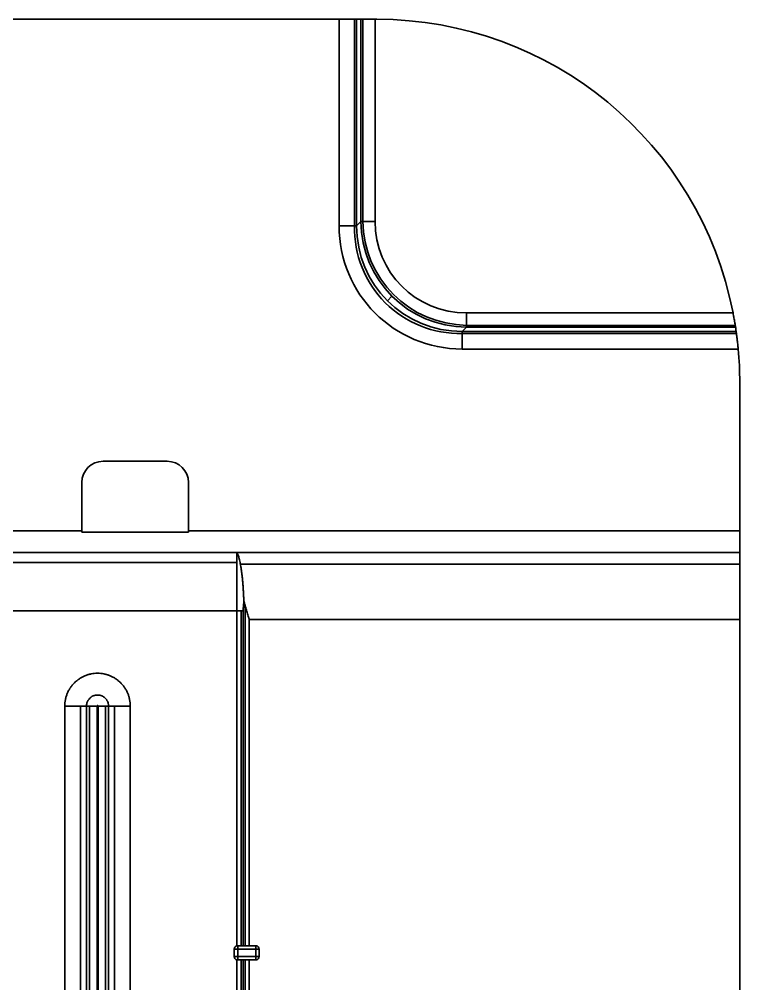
# Model space of a CAD drawing. Header units: millimetres. Extents: x -65 to 964, y 107 to 564.
# Drawn here: x 304 to 405.3, y 428.6 to 564.1 of the extents above; entities that cross this region are included whole.
import ezdxf

# ---------------------------------------------------------------- set-up
doc = ezdxf.new("R2010")
doc.units = ezdxf.units.MM
doc.layers.add('10', color=7, linetype='Continuous', true_color=0xffffff)

msp = doc.modelspace()

# ---------------------------------------------------------------- linework, layer by layer
at = {"layer": '10', "color": 7, "linetype": 'Continuous', "lineweight": 35}
for p, q in [((-8.371, 564.131), (348.973, 564.131)), ((348.973, 564.131), (351.448, 564.131)), ((348.973, 535.133), (348.973, 564.131)), ((351.146, 564.131), (351.146, 535.133)), ((351.448, 564.131), (352.057, 564.131)), ((351.448, 535.133), (351.448, 564.131)), ((354.037, 564.131), (352.057, 564.131)), ((352.057, 535.741), (352.057, 564.131)), ((352.298, 535.741), (352.298, 564.131)), ((354.301, 564.131), (354.037, 564.131)), ((354.037, 535.741), (354.037, 564.131)), ((352.057, 535.741), (351.448, 535.133)), ((354.037, 535.741), (352.057, 535.741)), ((348.973, 535.133), (351.448, 535.133)), ((355.762, 524.593), (356.406, 525.236)), ((404.363, 522.868), (366.911, 522.868)), ((366.911, 522.868), (366.911, 520.887)), ((366.911, 520.887), (366.303, 520.279)), ((404.67, 521.129), (366.911, 521.129)), ((404.707, 520.887), (366.911, 520.887)), ((404.797, 520.279), (366.303, 520.279)), ((366.303, 517.804), (366.303, 520.279)), ((366.303, 519.977), (404.839, 519.977)), ((405.086, 517.804), (366.303, 517.804)), ((405.301, 513.131), (405.301, 492.245)), ((315.801, 502.036), (324.801, 502.036)), ((312.801, 492.245), (312.801, 499.036)), ((327.801, 492.245), (327.801, 499.036)), ((294.409, 492.245), (312.801, 492.245)), ((312.801, 492.245), (312.801, 492.075)), ((327.801, 492.075), (312.801, 492.075)), ((327.801, 492.245), (327.801, 492.075)), ((327.801, 492.245), (405.301, 492.245)), ((405.301, 492.245), (405.301, 489.206)), ((293.171, 489.206), (334.618, 489.206)), ((334.618, 489.206), (334.618, 481.047)), ((334.618, 489.206), (405.301, 489.206)), ((405.301, 489.206), (405.301, 479.806)), ((334.618, 487.802), (5.983, 487.802)), ((335.103, 487.588), (405.301, 487.588)), ((5.983, 481.047), (334.618, 481.047)), ((334.618, 481.047), (334.618, 433.967)), ((335.489, 481.047), (334.618, 481.047)), ((335.198, 433.981), (335.198, 481.047)), ((335.489, 481.047), (335.489, 433.981)), ((335.779, 481.679), (335.779, 433.981)), ((336.359, 433.981), (336.359, 479.806)), ((336.359, 479.806), (405.301, 479.806)), ((405.301, 239.994), (405.301, 479.806)), ((310.415, 467.649), (310.415, 321.924)), ((310.415, 467.649), (313.472, 467.649)), ((312.617, 321.924), (312.617, 467.649)), ((313.472, 324.856), (313.472, 467.649)), ((313.472, 467.649), (314.954, 467.649)), ((313.886, 467.649), (313.886, 325.457)), ((314.954, 325.879), (314.954, 467.649)), ((315.088, 467.649), (315.088, 325.879)), ((315.088, 467.649), (316.57, 467.649)), ((316.156, 325.457), (316.156, 467.649)), ((316.57, 467.649), (319.627, 467.649)), ((316.57, 467.649), (316.57, 324.856)), ((317.424, 467.649), (317.424, 321.924)), ((319.627, 321.924), (319.627, 467.649)), ((334.738, 433.981), (334.738, 433.481)), ((335.489, 433.981), (334.738, 433.981)), ((335.419, 433.981), (337.254, 433.981)), ((336.359, 433.981), (335.489, 433.981)), ((337.254, 433.981), (336.359, 433.981)), ((334.237, 433.481), (334.738, 433.481)), ((334.237, 433.481), (334.237, 432.472)), ((334.237, 432.472), (334.738, 432.472)), ((334.738, 433.481), (334.738, 432.472)), ((334.738, 433.481), (337.254, 433.481)), ((337.254, 432.472), (334.738, 432.472)), ((334.738, 432.472), (334.738, 431.971)), ((337.254, 433.479), (337.254, 432.474)), ((337.254, 432.475), (337.754, 432.475)), ((337.754, 433.48), (337.754, 432.475)), ((334.618, 431.986), (334.618, 384.722)), ((334.738, 431.971), (335.489, 431.971)), ((335.198, 384.736), (335.198, 431.971)), ((337.254, 431.971), (335.419, 431.971)), ((335.489, 431.971), (336.359, 431.971)), ((335.489, 431.971), (335.489, 384.736)), ((335.779, 384.736), (335.779, 431.971)), ((336.359, 431.971), (337.254, 431.971)), ((336.359, 384.736), (336.359, 431.971))]:
    msp.add_line(p, q, dxfattribs=at)
for centre, radius, start, end in [((354.301, 513.131), 51, 11.00587, 90), ((354.301, 513.131), 51, 0, 5.25629), ((315.801, 499.036), 3, 90, 180), ((324.801, 499.036), 3, 0, 90), ((334.738, 433.481), 0.501, 103.79031, 180), ((337.254, 433.481), 0.5, 359.86411, 90.00548), ((334.738, 432.472), 0.501, 180, 256.20969), ((337.254, 432.475), 0.5, 270.00992, 360)]:
    msp.add_arc(centre, radius, start, end, dxfattribs=at)
for centre, major_axis, ratio, start_param, end_param in [((367.165, 535.996), (10.759, 10.759), 0.9858099, 2.3658797, 3.9173056), ((367.446, 536.277), (-10.814, -10.814), 0.9808148, 5.5234523, 7.0429183), ((367.165, 535.996), (-9.372, -9.372), 0.9808148, 5.5074723, 7.0588983), ((366.645, 535.476), (-12.616, -12.616), 0.9808148, 5.5074723, 7.0588983), ((366.293, 535.124), (-10.814, -10.814), 0.9808148, 5.4875038, 7.0788668), ((366.645, 535.476), (10.883, 10.883), 0.9746418, 2.3658797, 3.9173056), ((354.3, 513.131), (50.451, 7.467), 0.9999968, 6.2768701, 6.2889214)]:
    msp.add_ellipse(centre, major_axis=major_axis, ratio=ratio, start_param=start_param, end_param=end_param, dxfattribs=at)
for points, knots in [([(404.363, 522.868), (404.386, 522.749), (404.408, 522.631), (404.441, 522.457), (404.451, 522.4), (404.467, 522.314), (404.472, 522.286), (404.483, 522.229), (404.488, 522.201), (404.513, 522.061), (404.532, 521.954), (404.558, 521.801), (404.567, 521.751), (404.579, 521.679), (404.583, 521.655), (404.591, 521.608), (404.595, 521.584), (404.614, 521.471), (404.628, 521.388), (404.646, 521.276), (404.652, 521.24), (404.66, 521.19), (404.663, 521.174), (404.668, 521.142), (404.67, 521.127), (404.681, 521.055), (404.689, 521.008), (404.698, 520.951), (404.7, 520.935), (404.703, 520.914), (404.704, 520.908), (404.706, 520.896), (404.707, 520.891), (404.707, 520.887)], [0, 0, 0, 0, 0.125, 0.125, 0.1875, 0.1875, 0.21875, 0.21875, 0.25, 0.25, 0.375, 0.375, 0.4375, 0.4375, 0.46875, 0.46875, 0.5, 0.5, 0.625, 0.625, 0.6875, 0.6875, 0.71875, 0.71875, 0.75, 0.75, 0.875, 0.875, 0.9375, 0.9375, 0.96875, 0.96875, 1, 1, 1, 1]), ([(404.797, 520.279), (404.8, 520.258), (404.805, 520.224), (404.815, 520.154), (404.819, 520.128), (404.825, 520.083), (404.827, 520.068), (404.831, 520.035), (404.834, 520.017), (404.846, 519.928), (404.857, 519.845), (404.875, 519.706), (404.882, 519.657), (404.891, 519.579), (404.895, 519.552), (404.902, 519.498), (404.905, 519.47), (404.923, 519.329), (404.937, 519.209), (404.96, 519.018), (404.967, 518.952), (404.979, 518.851), (404.983, 518.817), (404.99, 518.748), (404.994, 518.713), (405.013, 518.539), (405.028, 518.396), (405.05, 518.177), (405.058, 518.103), (405.069, 517.991), (405.072, 517.954), (405.079, 517.879), (405.083, 517.841), (405.086, 517.804)], [0, 0, 0, 0, 0.125, 0.125, 0.1875, 0.1875, 0.21875, 0.21875, 0.25, 0.25, 0.375, 0.375, 0.4375, 0.4375, 0.46875, 0.46875, 0.5, 0.5, 0.625, 0.625, 0.6875, 0.6875, 0.71875, 0.71875, 0.75, 0.75, 0.875, 0.875, 0.9375, 0.9375, 0.96875, 0.96875, 1, 1, 1, 1]), ([(335.59, 482.404), (335.583, 482.616), (335.566, 483.034), (335.535, 483.645), (335.51, 484.04), (335.493, 484.284), (335.49, 484.333), (335.483, 484.429), (335.472, 484.573), (335.461, 484.714), (335.438, 484.993), (335.406, 485.356), (335.352, 485.873), (335.294, 486.364), (335.252, 486.673), (335.219, 486.897), (335.208, 486.971), (335.185, 487.114), (335.174, 487.184), (335.14, 487.39), (335.116, 487.521), (335.044, 487.896), (334.994, 488.121), (334.929, 488.373), (334.916, 488.421), (334.89, 488.515), (334.877, 488.561), (334.837, 488.693), (334.81, 488.774), (334.755, 488.922), (334.728, 488.988), (334.687, 489.078), (334.666, 489.121), (334.642, 489.165), (334.632, 489.183), (334.627, 489.192), (334.625, 489.195), (334.622, 489.201), (334.62, 489.203), (334.618, 489.206)], [0, 0, 0, 0, 0.0625, 0.125, 0.1875, 0.1875, 0.203125, 0.203125, 0.21875, 0.25, 0.25, 0.3125, 0.375, 0.4375, 0.5, 0.5, 0.53125, 0.53125, 0.5625, 0.5625, 0.625, 0.625, 0.75, 0.75, 0.78125, 0.78125, 0.8125, 0.8125, 0.875, 0.875, 0.9375, 0.9375, 0.96875, 0.984375, 0.9921875, 0.9921875, 0.9960937, 0.9960937, 1, 1, 1, 1]), ([(335.489, 481.047), (335.493, 481.103), (335.498, 481.16), (335.507, 481.272), (335.521, 481.441), (335.535, 481.611), (335.561, 481.95), (335.577, 482.176), (335.59, 482.404)], [0, 0, 0, 0, 0.125, 0.125, 0.25, 0.5, 0.5, 1, 1, 1, 1]), ([(336.359, 479.806), (336.35, 479.833), (336.341, 479.86), (336.324, 479.915), (336.297, 479.997), (336.236, 480.187), (336.183, 480.35), (336.114, 480.568), (336.08, 480.677), (336.012, 480.894), (335.978, 481.002), (335.88, 481.327), (335.816, 481.543), (335.697, 481.973), (335.641, 482.189), (335.59, 482.404)], [0, 0, 0, 0, 0.03125, 0.03125, 0.0625, 0.125, 0.25, 0.25, 0.375, 0.375, 0.5, 0.5, 0.75, 0.75, 1, 1, 1, 1]), ([(310.415, 467.649), (310.415, 467.801), (310.43, 468.103), (310.474, 468.403), (310.519, 468.626), (310.535, 468.7), (310.572, 468.847), (310.593, 468.919), (310.658, 469.136), (310.76, 469.418), (310.888, 469.689), (310.995, 469.888), (311.032, 469.954), (311.091, 470.052), (311.111, 470.084), (311.151, 470.148), (311.255, 470.307), (311.457, 470.579), (311.658, 470.801), (311.871, 471.013), (311.982, 471.114), (312.129, 471.234), (312.159, 471.258), (312.219, 471.305), (312.309, 471.374), (312.401, 471.439), (312.589, 471.564), (312.846, 471.718), (313.118, 471.846), (313.327, 471.933), (313.398, 471.96), (313.505, 471.999), (313.541, 472.011), (313.613, 472.035), (313.649, 472.046), (313.83, 472.101), (314.121, 472.174), (314.418, 472.218), (314.717, 472.247), (314.868, 472.255), (315.172, 472.255), (315.323, 472.248), (315.623, 472.218), (315.772, 472.196), (315.994, 472.152), (316.068, 472.135), (316.179, 472.107), (316.216, 472.098), (316.289, 472.077), (316.325, 472.067), (316.506, 472.012), (316.789, 471.91), (317.06, 471.782), (317.325, 471.64), (317.454, 471.563), (317.612, 471.457), (317.643, 471.436), (317.705, 471.392), (317.797, 471.325), (317.886, 471.256), (318.061, 471.113), (318.283, 470.911), (318.485, 470.689), (318.628, 470.514), (318.675, 470.454), (318.765, 470.332), (318.809, 470.27), (318.935, 470.082), (319.089, 469.824), (319.218, 469.553), (319.304, 469.345), (319.345, 469.239), (319.382, 469.132), (319.406, 469.06), (319.417, 469.024), (319.472, 468.842), (319.509, 468.695), (319.568, 468.4), (319.59, 468.251), (319.619, 467.952), (319.627, 467.801), (319.627, 467.649)], [0, 0, 0, 0, 0.03125, 0.0625, 0.0625, 0.078125, 0.078125, 0.09375, 0.09375, 0.125, 0.15625, 0.15625, 0.171875, 0.171875, 0.1796875, 0.1796875, 0.1875, 0.21875, 0.25, 0.25, 0.28125, 0.28125, 0.2890625, 0.2890625, 0.296875, 0.3125, 0.3125, 0.34375, 0.375, 0.375, 0.390625, 0.390625, 0.3984375, 0.3984375, 0.40625, 0.40625, 0.4375, 0.46875, 0.46875, 0.5, 0.5, 0.53125, 0.53125, 0.5625, 0.5625, 0.578125, 0.578125, 0.5859375, 0.5859375, 0.59375, 0.59375, 0.625, 0.65625, 0.65625, 0.6875, 0.6875, 0.6953125, 0.6953125, 0.703125, 0.71875, 0.71875, 0.75, 0.78125, 0.78125, 0.796875, 0.796875, 0.8125, 0.8125, 0.84375, 0.875, 0.875, 0.890625, 0.8984375, 0.8984375, 0.90625, 0.90625, 0.9375, 0.9375, 0.96875, 0.96875, 1, 1, 1, 1]), ([(316.57, 467.649), (316.57, 467.7), (316.567, 467.751), (316.56, 467.827), (316.557, 467.853), (316.549, 467.903), (316.545, 467.928), (316.52, 468.052), (316.491, 468.148), (316.442, 468.266), (316.432, 468.289), (316.41, 468.335), (316.398, 468.358), (316.362, 468.425), (316.336, 468.468), (316.252, 468.594), (316.188, 468.672), (316.098, 468.763), (316.079, 468.78), (316.042, 468.814), (316.022, 468.831), (315.964, 468.879), (315.883, 468.939), (315.796, 468.991), (315.729, 469.027), (315.706, 469.038), (315.66, 469.06), (315.637, 469.071), (315.519, 469.119), (315.423, 469.148), (315.299, 469.173), (315.274, 469.177), (315.224, 469.185), (315.198, 469.188), (315.122, 469.196), (315.071, 469.198), (314.92, 469.198), (314.819, 469.188), (314.695, 469.164), (314.67, 469.158), (314.62, 469.146), (314.596, 469.139), (314.547, 469.124), (314.522, 469.116), (314.475, 469.099), (314.451, 469.09), (314.334, 469.041), (314.245, 468.994), (314.14, 468.923), (314.119, 468.909), (314.078, 468.878), (314.058, 468.863), (313.999, 468.814), (313.961, 468.78), (313.854, 468.673), (313.79, 468.595), (313.719, 468.489), (313.705, 468.468), (313.679, 468.424), (313.667, 468.402), (313.631, 468.335), (313.588, 468.244), (313.554, 468.149), (313.531, 468.076), (313.525, 468.051), (313.512, 468.002), (313.506, 467.977), (313.482, 467.852), (313.472, 467.751), (313.472, 467.649)], [0, 0, 0, 0, 0.03125, 0.03125, 0.046875, 0.046875, 0.0625, 0.0625, 0.125, 0.125, 0.140625, 0.140625, 0.15625, 0.15625, 0.1875, 0.1875, 0.25, 0.25, 0.265625, 0.265625, 0.28125, 0.28125, 0.3125, 0.34375, 0.34375, 0.359375, 0.359375, 0.375, 0.375, 0.4375, 0.4375, 0.453125, 0.453125, 0.46875, 0.46875, 0.5, 0.5, 0.5625, 0.5625, 0.578125, 0.578125, 0.59375, 0.59375, 0.609375, 0.609375, 0.625, 0.625, 0.6875, 0.6875, 0.703125, 0.703125, 0.71875, 0.71875, 0.75, 0.75, 0.8125, 0.8125, 0.828125, 0.828125, 0.84375, 0.84375, 0.875, 0.90625, 0.90625, 0.921875, 0.921875, 0.9375, 0.9375, 1, 1, 1, 1]), ([(315.088, 467.649), (315.088, 467.653), (315.087, 467.658), (315.085, 467.666), (315.084, 467.67), (315.081, 467.679), (315.079, 467.683), (315.074, 467.69), (315.071, 467.693), (315.065, 467.699), (315.061, 467.702), (315.054, 467.707), (315.05, 467.709), (315.042, 467.712), (315.038, 467.714), (315.029, 467.715), (315.025, 467.716), (315.016, 467.716), (315.012, 467.715), (315.003, 467.714), (314.999, 467.712), (314.991, 467.709), (314.987, 467.707), (314.98, 467.702), (314.976, 467.699), (314.967, 467.69), (314.962, 467.683), (314.957, 467.671), (314.956, 467.666), (314.954, 467.658), (314.954, 467.653), (314.954, 467.649)], [0, 0, 0, 0, 0.0625, 0.0625, 0.125, 0.125, 0.1875, 0.1875, 0.25, 0.25, 0.3125, 0.3125, 0.375, 0.375, 0.4375, 0.4375, 0.5, 0.5, 0.5625, 0.5625, 0.625, 0.625, 0.6875, 0.6875, 0.75, 0.75, 0.875, 0.875, 0.9375, 0.9375, 1, 1, 1, 1]), ([(337.254, 433.981), (337.254, 433.981), (337.254, 433.978), (337.254, 433.965), (337.254, 433.955), (337.254, 433.93), (337.254, 433.914), (337.254, 433.878), (337.254, 433.857), (337.254, 433.81), (337.254, 433.785), (337.254, 433.73), (337.254, 433.701), (337.254, 433.64), (337.254, 433.609), (337.254, 433.544), (337.254, 433.512), (337.254, 433.479)], [0, 0, 0, 0, 0.125, 0.125, 0.25, 0.25, 0.375, 0.375, 0.5, 0.5, 0.625, 0.625, 0.75, 0.75, 0.875, 0.875, 1, 1, 1, 1]), ([(337.254, 433.479), (337.258, 433.479), (337.265, 433.479), (337.277, 433.479), (337.288, 433.479), (337.299, 433.479), (337.31, 433.479), (337.321, 433.479), (337.332, 433.479), (337.343, 433.479), (337.355, 433.479), (337.366, 433.479), (337.377, 433.479), (337.388, 433.48), (337.399, 433.48), (337.41, 433.48), (337.421, 433.48), (337.432, 433.48), (337.443, 433.48), (337.454, 433.48), (337.466, 433.481), (337.477, 433.481), (337.488, 433.481), (337.499, 433.481), (337.51, 433.481), (337.521, 433.481), (337.532, 433.481), (337.543, 433.481), (337.553, 433.481), (337.564, 433.481), (337.575, 433.481), (337.585, 433.481), (337.595, 433.481), (337.605, 433.481), (337.613, 433.482), (337.622, 433.482), (337.631, 433.482), (337.64, 433.482), (337.649, 433.482), (337.658, 433.482), (337.667, 433.482), (337.676, 433.482), (337.684, 433.482), (337.692, 433.482), (337.7, 433.482), (337.708, 433.482), (337.715, 433.482), (337.722, 433.482), (337.729, 433.481), (337.734, 433.481), (337.74, 433.481), (337.744, 433.48), (337.748, 433.48), (337.751, 433.48), (337.753, 433.48), (337.754, 433.48), (337.754, 433.48)], [0, 0, 0, 0, 0.014675, 0.0292946, 0.0438737, 0.0584272, 0.0729701, 0.0875168, 0.1020817, 0.1166791, 0.1313226, 0.1460258, 0.1608018, 0.1756632, 0.1906224, 0.2056912, 0.2208809, 0.2362023, 0.2516659, 0.2672814, 0.2830582, 0.299005, 0.3151302, 0.3314414, 0.347946, 0.3646505, 0.3815612, 0.3986836, 0.4160231, 0.4335842, 0.4513711, 0.4693874, 0.4876365, 0.50329, 0.5195111, 0.5363088, 0.5536912, 0.5716658, 0.5902393, 0.6094174, 0.6292055, 0.6496079, 0.6706281, 0.6922688, 0.7145319, 0.7374182, 0.7609277, 0.7850593, 0.8098108, 0.835179, 0.8611595, 0.8877464, 0.9149329, 0.9427107, 0.9710701, 1, 1, 1, 1]), ([(337.254, 432.474), (337.254, 432.441), (337.254, 432.408), (337.254, 432.344), (337.254, 432.313), (337.254, 432.252), (337.254, 432.223), (337.254, 432.169), (337.254, 432.144), (337.254, 432.097), (337.254, 432.077), (337.254, 432.04), (337.254, 432.025), (337.254, 432), (337.254, 431.991), (337.254, 431.978), (337.254, 431.975), (337.254, 431.975)], [0, 0, 0, 0, 0.125, 0.125, 0.25, 0.25, 0.375, 0.375, 0.5, 0.5, 0.625, 0.625, 0.75, 0.75, 0.875, 0.875, 1, 1, 1, 1])]:
    msp.add_open_spline(points, degree=3, knots=knots, dxfattribs=at)
msp.add_rational_spline([(315.088, 467.649), (315.088, 467.688), (315.06, 467.716), (315.021, 467.716), (314.982, 467.716), (314.954, 467.688), (314.954, 467.649)], [1.25872607027, 1.02071407182, 1.03177381952, 1.29190531337, 1.03177381957, 1.02071407183, 1.25872607013], degree=3, knots=[0, 0, 0, 0, 0.5, 0.5, 0.5, 1, 1, 1, 1], dxfattribs=at)
for points in [[(334.618, 433.967), (334.658, 433.977), (334.697, 433.981), (334.738, 433.981)], [(334.738, 431.971), (334.697, 431.971), (334.658, 431.976), (334.618, 431.986)]]:
    msp.add_open_spline(points, degree=3, dxfattribs=at)

doc.saveas('drawing.dxf')
